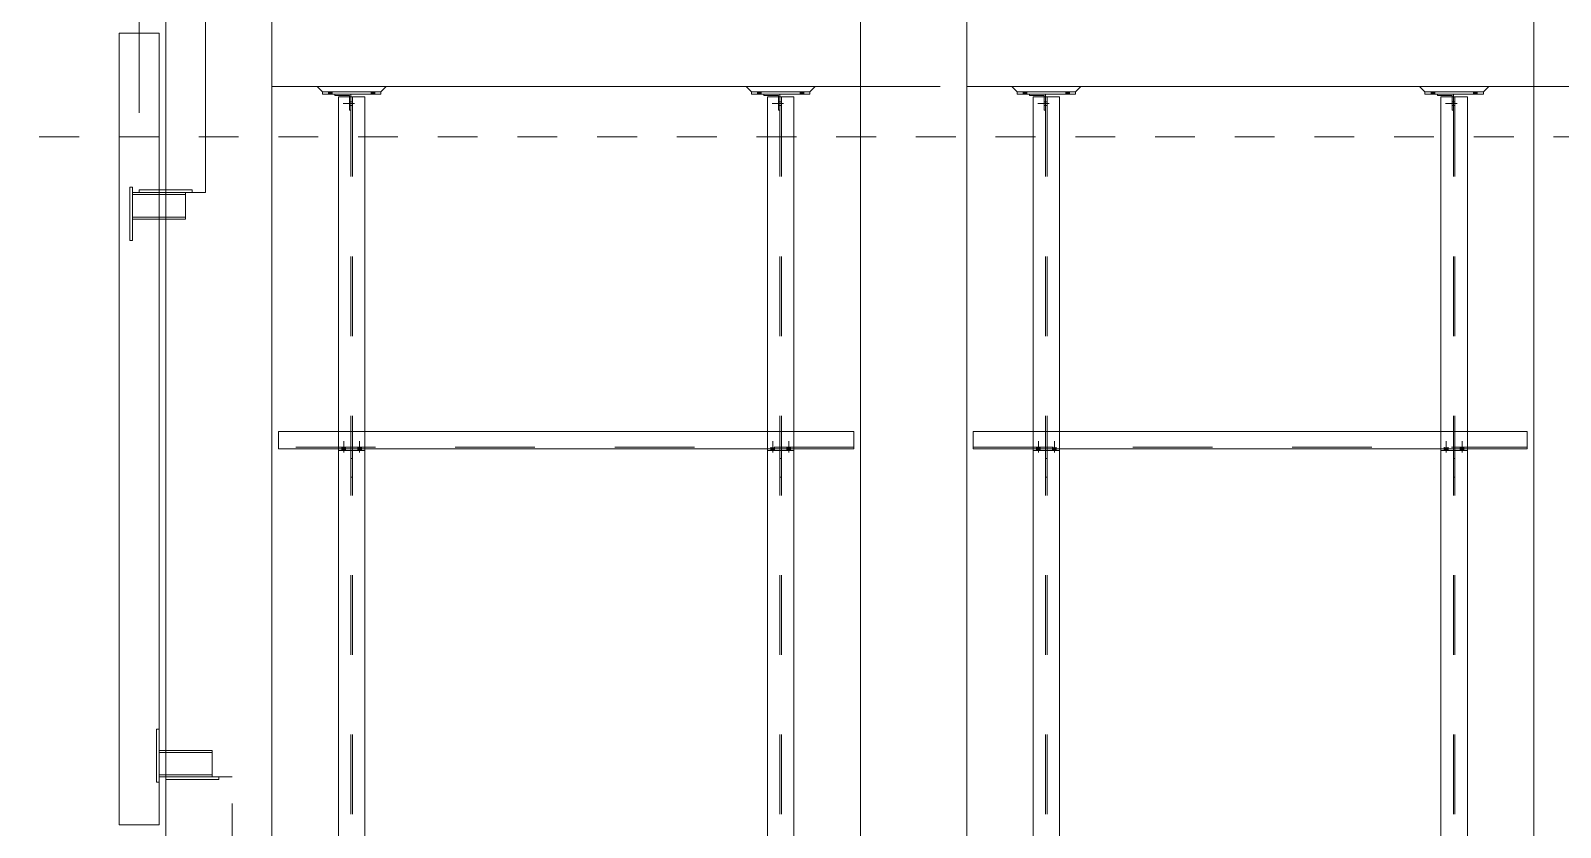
# Model space of a CAD drawing. Header units: millimetres. Extents: x 663313 to 1226001, y 1431724 to 1620898.
# Drawn here: x 663626.35 to 663632.11, y 1524676.43 to 1524679.43 of the extents above; entities that cross this region are included whole.
import ezdxf

# ---------------------------------------------------------------- set-up
doc = ezdxf.new("R2010")
doc.units = ezdxf.units.MM
for name, pattern in [('XKITLINE00', [0]), ('XKITLINE01', [4, 1, -1, 1, -1]), ('XKITLINE02', [4, 2, -2])]:
    doc.linetypes.add(name, pattern=pattern)
for name, color, linetype, lineweight in [('Bolt', 7, 'Continuous', 0), ('Part', 7, 'Continuous', 0), ('S-GRID', 7, 'Continuous', 9)]:
    doc.layers.add(name, color=color, linetype=linetype, lineweight=lineweight)

# ---------------------------------------------------------------- blocks, each defined once
blk = doc.blocks.new('*A20382511')
at = {"layer": 'S-GRID', "color": 7, "linetype": 'XKITLINE01', "lineweight": 0}
blk.add_line((486.810012, 201.191689), (601.986223, 201.191689), dxfattribs=at)
blk = doc.blocks.new('*A20392512')
at = {"layer": 'Part', "color": 7, "linetype": 'XKITLINE00', "lineweight": 0}
for p, q in [((508.649433, 205.125023), (508.649433, 202.458356)), ((508.649433, 202.458356), (523.41605, 202.458356)), ((565.816016, 202.458356), (526.082717, 202.458356))]:
    blk.add_line(p, q, dxfattribs=at)
at = {"layer": 'Part', "color": 7, "linetype": 'XKITLINE02', "lineweight": 0}
for q in [(583.982714, 202.458356), (526.082717, 202.458356)]:
    blk.add_line((523.41605, 202.458356), q, dxfattribs=at)
blk = doc.blocks.new('*A20422515')
at = {"layer": 'Part', "color": 7, "linetype": 'XKITLINE00', "lineweight": 0}
for p, q in [((523.249383, 193.791689), (508.81605, 193.791689)), ((508.81605, 193.791689), (508.81605, 193.358356)), ((523.249383, 193.791689), (523.249383, 193.358356)), ((523.249383, 193.358356), (508.81605, 193.358356))]:
    blk.add_line(p, q, dxfattribs=at)
at = {"layer": 'Part', "color": 7, "linetype": 'XKITLINE02', "lineweight": 0}
blk.add_line((523.249383, 193.398356), (508.81605, 193.398356), dxfattribs=at)
blk = doc.blocks.new('*A20482521')
at = {"layer": 'Part', "color": 7, "linetype": 'XKITLINE00', "lineweight": 0}
for p, q in [((523.41605, 225.858356), (523.41605, 163.791689)), ((526.082717, 225.858356), (526.082717, 163.791689))]:
    blk.add_line(p, q, dxfattribs=at)
blk = doc.blocks.new('*A20502523')
at = {"layer": 'Part', "color": 7, "linetype": 'XKITLINE00', "lineweight": 0}
for p, q in [((505.982716, 225.858356), (505.982716, 163.791689)), ((508.649383, 163.791689), (508.649383, 225.858356))]:
    blk.add_line(p, q, dxfattribs=at)
blk = doc.blocks.new('*A20522525')
at = {"layer": 'Part', "color": 7, "linetype": 'XKITLINE00', "lineweight": 0}
for p, q in [((504.81603, 203.791689), (504.81603, 183.925023)), ((505.81603, 203.791689), (504.81603, 203.791689)), ((505.81603, 183.925023), (505.81603, 203.791689)), ((504.81603, 183.925023), (505.81603, 183.925023))]:
    blk.add_line(p, q, dxfattribs=at)
blk = doc.blocks.new('*A20542527')
at = {"layer": 'Part', "color": 7, "linetype": 'XKITLINE00', "lineweight": 0}
blk.add_line((540.316051, 225.858356), (540.316051, 163.791689), dxfattribs=at)
blk = doc.blocks.new('*A21112584')
at = {"layer": 'Bolt', "color": 7, "linetype": 'XKITLINE02', "lineweight": 0}
for p, q in [((510.72225, 202.025023), (510.436116, 202.025023)), ((510.62945, 202.071689), (510.596116, 202.071689)), ((510.62945, 201.978356), (510.596116, 201.978356)), ((510.66945, 202.071689), (510.62945, 202.071689)), ((510.66945, 201.978356), (510.62945, 201.978356))]:
    blk.add_line(p, q, dxfattribs=at)
blk = doc.blocks.new('*A21122585')
at = {"layer": 'Bolt'}
for points in [[(510.163, 202.325), (510.163, 202.258), (510.069, 202.258), (510.069, 202.325)], [(511.229, 202.325), (511.229, 202.258), (511.136, 202.258), (511.136, 202.325)]]:
    blk.add_hatch(color=7, dxfattribs=at).paths.add_polyline_path(points, flags=17)
at = {"layer": 'Bolt', "color": 7, "linetype": 'XKITLINE00', "lineweight": 0}
for p, q in [((510.069, 202.325), (510.069, 202.258)), ((510.116, 202.325), (510.116, 202.258)), ((510.163, 202.325), (510.163, 202.258)), ((511.136, 202.325), (511.136, 202.258)), ((511.183, 202.325), (511.183, 202.258)), ((511.229, 202.325), (511.229, 202.258))]:
    blk.add_line(p, q, dxfattribs=at)
blk = doc.blocks.new('*A21132586')
at = {"layer": 'Part', "color": 7, "linetype": 'XKITLINE00', "lineweight": 0}
for p, q in [((522.149383, 202.325023), (520.682717, 202.325023)), ((520.682717, 202.325023), (520.682717, 202.258356)), ((522.149383, 202.325023), (522.149383, 202.258356)), ((520.682717, 202.258356), (522.149383, 202.258356))]:
    blk.add_line(p, q, dxfattribs=at)
blk = doc.blocks.new('*A21142587')
at = {"layer": 'Part', "color": 7, "linetype": 'XKITLINE00', "lineweight": 0}
for p, q in [((520.549383, 202.458356), (520.682717, 202.325023)), ((522.149383, 202.325023), (520.682717, 202.325023)), ((522.282717, 202.458356), (522.149383, 202.325023))]:
    blk.add_line(p, q, dxfattribs=at)
at = {"layer": 'Part', "color": 7, "linetype": 'XKITLINE02', "lineweight": 0}
blk.add_line((522.282717, 202.458356), (520.549383, 202.458356), dxfattribs=at)
blk = doc.blocks.new('*A21152588')
at = {"layer": 'Part', "color": 7, "linetype": 'XKITLINE00', "lineweight": 0}
for p, q in [((520.99605, 202.258356), (520.99605, 202.225023)), ((521.362717, 202.225023), (520.99605, 202.225023)), ((521.362717, 202.191689), (521.362717, 202.225023)), ((521.39605, 202.258356), (521.39605, 202.191689))]:
    blk.add_line(p, q, dxfattribs=at)
at = {"layer": 'Part', "color": 7, "linetype": 'XKITLINE02', "lineweight": 0}
for p, q in [((520.99605, 202.258356), (521.39605, 202.258356)), ((521.362717, 202.191689), (521.362717, 201.858356)), ((521.39605, 202.191689), (521.39605, 201.858356)), ((521.362717, 201.858356), (521.39605, 201.858356))]:
    blk.add_line(p, q, dxfattribs=at)
blk = doc.blocks.new('*A21162589')
at = {"layer": 'Bolt', "color": 7, "linetype": 'XKITLINE02', "lineweight": 0}
for p, q in [((521.48885, 202.025023), (521.202717, 202.025023)), ((521.39605, 202.071689), (521.362717, 202.071689)), ((521.39605, 201.978356), (521.362717, 201.978356)), ((521.43605, 202.071689), (521.39605, 202.071689)), ((521.43605, 201.978356), (521.39605, 201.978356))]:
    blk.add_line(p, q, dxfattribs=at)
blk = doc.blocks.new('*A21172590')
at = {"layer": 'Bolt'}
for points in [[(520.929, 202.325), (520.929, 202.258), (520.836, 202.258), (520.836, 202.325)], [(521.996, 202.325), (521.996, 202.258), (521.903, 202.258), (521.903, 202.325)]]:
    blk.add_hatch(color=7, dxfattribs=at).paths.add_polyline_path(points, flags=17)
at = {"layer": 'Bolt', "color": 7, "linetype": 'XKITLINE00', "lineweight": 0}
for p, q in [((520.836, 202.325), (520.836, 202.258)), ((520.883, 202.325), (520.883, 202.258)), ((520.929, 202.325), (520.929, 202.258)), ((521.903, 202.325), (521.903, 202.258)), ((521.949, 202.325), (521.949, 202.258)), ((521.996, 202.325), (521.996, 202.258))]:
    blk.add_line(p, q, dxfattribs=at)
blk = doc.blocks.new('*A21292602')
at = {"layer": 'Part', "color": 7, "linetype": 'XKITLINE02', "lineweight": 0}
for p, q in [((507.649383, 185.125023), (505.982717, 185.125023)), ((505.982717, 185.125023), (505.982717, 182.458356)), ((507.649383, 182.458356), (507.649383, 185.125023)), ((505.982717, 182.458356), (507.649383, 182.458356))]:
    blk.add_line(p, q, dxfattribs=at)
blk = doc.blocks.new('*A21312604')
at = {"layer": 'Part', "color": 7, "linetype": 'XKITLINE00', "lineweight": 0}
for p, q in [((510.316116, 193.791689), (510.316116, 202.191689)), ((510.316116, 202.191689), (510.982783, 202.191689)), ((510.982783, 202.191689), (510.982783, 193.791689)), ((510.316116, 193.318356), (510.316116, 183.791689)), ((510.982783, 193.318356), (510.982783, 183.791689)), ((510.316116, 183.318356), (510.316116, 173.791689)), ((510.982783, 183.318356), (510.982783, 173.791689)), ((510.316116, 173.318356), (510.316116, 165.391689)), ((510.982783, 173.318356), (510.982783, 165.391689)), ((510.316116, 165.391689), (510.982783, 165.391689))]:
    blk.add_line(p, q, dxfattribs=at)
at = {"layer": 'Part', "color": 7, "linetype": 'XKITLINE02', "lineweight": 0}
for p, q in [((510.62945, 202.191689), (510.62945, 165.391689)), ((510.66945, 202.191689), (510.66945, 165.391689)), ((510.316116, 193.791689), (510.316116, 193.318356)), ((510.982783, 193.791689), (510.982783, 193.318356)), ((510.316116, 183.791689), (510.316116, 183.318356)), ((510.982783, 183.791689), (510.982783, 183.318356)), ((510.316116, 173.791689), (510.316116, 173.318356)), ((510.982783, 173.791689), (510.982783, 173.318356))]:
    blk.add_line(p, q, dxfattribs=at)
blk = doc.blocks.new('*A21322605')
at = {"layer": 'Part', "color": 7, "linetype": 'XKITLINE00', "lineweight": 0}
for p, q in [((521.082717, 193.791689), (521.082717, 202.191689)), ((521.082717, 202.191689), (521.749383, 202.191689)), ((521.749383, 202.191689), (521.749383, 193.791689)), ((521.082717, 193.318356), (521.082717, 183.791689)), ((521.749383, 193.318356), (521.749383, 183.791689)), ((521.082717, 183.318356), (521.082717, 173.791689)), ((521.749383, 183.318356), (521.749383, 173.791689)), ((521.082717, 173.318356), (521.082717, 165.391689)), ((521.749383, 173.318356), (521.749383, 165.391689)), ((521.082717, 165.391689), (521.749383, 165.391689))]:
    blk.add_line(p, q, dxfattribs=at)
at = {"layer": 'Part', "color": 7, "linetype": 'XKITLINE02', "lineweight": 0}
for p, q in [((521.39605, 202.191689), (521.39605, 165.391689)), ((521.43605, 202.191689), (521.43605, 165.391689)), ((521.082717, 193.791689), (521.082717, 193.318356)), ((521.749383, 193.791689), (521.749383, 193.318356)), ((521.082717, 183.791689), (521.082717, 183.318356)), ((521.749383, 183.791689), (521.749383, 183.318356)), ((521.082717, 173.791689), (521.082717, 173.318356)), ((521.749383, 173.791689), (521.749383, 173.318356))]:
    blk.add_line(p, q, dxfattribs=at)
blk = doc.blocks.new('*A21882661')
at = {"layer": 'Part', "color": 7, "linetype": 'XKITLINE02', "lineweight": 0}
for p, q in [((505.31605, 205.125023), (505.81603, 205.125023)), ((505.31605, 205.125023), (505.31605, 203.925023)), ((505.31605, 203.791689), (505.31605, 199.791689)), ((505.31605, 199.791689), (505.81603, 199.791689))]:
    blk.add_line(p, q, dxfattribs=at)
at = {"layer": 'Part', "color": 7, "linetype": 'XKITLINE00', "lineweight": 0}
for p, q in [((505.81603, 205.125023), (506.982717, 205.125023)), ((506.982717, 199.791689), (506.982717, 205.125023)), ((505.31605, 203.925023), (505.31605, 203.791689)), ((505.81603, 199.791689), (506.982717, 199.791689))]:
    blk.add_line(p, q, dxfattribs=at)
blk = doc.blocks.new('*A21892662')
at = {"layer": 'Part', "color": 7, "linetype": 'XKITLINE02', "lineweight": 0}
for p, q in [((505.81603, 186.325023), (505.749363, 186.325023)), ((505.749363, 186.325023), (505.749363, 184.991689)), ((505.81603, 184.991689), (505.81603, 186.325023)), ((505.749363, 184.991689), (505.81603, 184.991689))]:
    blk.add_line(p, q, dxfattribs=at)
blk = doc.blocks.new('*A21902663')
at = {"layer": 'Part', "color": 7, "linetype": 'XKITLINE00', "lineweight": 0}
for p, q in [((505.81603, 185.791689), (505.982716, 185.791689)), ((505.81603, 185.125023), (505.982716, 185.125023))]:
    blk.add_line(p, q, dxfattribs=at)
at = {"layer": 'Part', "color": 7, "linetype": 'XKITLINE02', "lineweight": 0}
for p, q in [((505.81603, 185.791689), (505.81603, 185.125023)), ((505.81603, 185.741689), (507.149363, 185.741689)), ((505.982716, 185.791689), (507.149363, 185.791689)), ((507.149363, 185.791689), (507.149363, 185.125023)), ((505.81603, 185.175023), (507.149363, 185.175023)), ((505.982716, 185.125023), (507.149363, 185.125023))]:
    blk.add_line(p, q, dxfattribs=at)
blk = doc.blocks.new('*A21912664')
at = {"layer": 'Part', "color": 7, "linetype": 'XKITLINE02', "lineweight": 0}
for p, q in [((507.31603, 185.125023), (505.982696, 185.125023)), ((505.982696, 185.058356), (505.982696, 185.125023)), ((507.31603, 185.058356), (505.982696, 185.058356)), ((507.31603, 185.058356), (507.31603, 185.125023))]:
    blk.add_line(p, q, dxfattribs=at)
blk = doc.blocks.new('*A21922665')
at = {"layer": 'Part', "color": 7, "linetype": 'XKITLINE02', "lineweight": 0}
for p, q in [((506.649363, 199.858356), (505.31603, 199.858356)), ((505.31603, 199.791689), (505.31603, 199.858356)), ((506.649363, 199.791689), (505.31603, 199.791689)), ((506.649363, 199.791689), (506.649363, 199.858356))]:
    blk.add_line(p, q, dxfattribs=at)
blk = doc.blocks.new('*A21932666')
at = {"layer": 'Part', "color": 7, "linetype": 'XKITLINE02', "lineweight": 0}
for p, q in [((505.082697, 198.591689), (505.082697, 199.925023)), ((505.082697, 199.925023), (505.149363, 199.925023)), ((505.149363, 199.925023), (505.149363, 198.591689)), ((505.149363, 198.591689), (505.082697, 198.591689))]:
    blk.add_line(p, q, dxfattribs=at)
blk = doc.blocks.new('*A21942667')
at = {"layer": 'Part', "color": 7, "linetype": 'XKITLINE02', "lineweight": 0}
for p, q in [((505.149363, 199.125023), (505.149363, 199.791689)), ((505.149363, 199.791689), (506.482696, 199.791689)), ((505.149363, 199.741689), (506.482696, 199.741689)), ((506.482696, 199.791689), (506.482696, 199.125023)), ((505.149363, 199.175023), (506.482696, 199.175023)), ((505.149363, 199.125023), (505.81603, 199.125023)), ((505.982716, 199.125023), (506.482696, 199.125023))]:
    blk.add_line(p, q, dxfattribs=at)
at = {"layer": 'Part', "color": 7, "linetype": 'XKITLINE00', "lineweight": 0}
blk.add_line((505.81603, 199.125023), (505.982716, 199.125023), dxfattribs=at)
blk = doc.blocks.new('*A21952668')
at = {"layer": 'Part', "color": 7, "linetype": 'XKITLINE00', "lineweight": 0}
for p, q in [((510.316116, 193.318356), (510.316116, 193.358356)), ((510.982783, 193.318356), (510.316116, 193.318356)), ((510.982783, 193.358356), (510.982783, 193.318356))]:
    blk.add_line(p, q, dxfattribs=at)
at = {"layer": 'Part', "color": 7, "linetype": 'XKITLINE02', "lineweight": 0}
blk.add_line((510.316116, 193.358356), (510.982783, 193.358356), dxfattribs=at)
blk = doc.blocks.new('*A21962669')
at = {"layer": 'Part', "color": 7, "linetype": 'XKITLINE00', "lineweight": 0}
for p, q in [((510.62945, 193.318356), (510.66945, 193.318356)), ((510.62945, 193.318356), (510.62945, 192.651689)), ((510.62945, 193.118356), (510.66945, 193.118356)), ((510.66945, 193.318356), (510.66945, 192.651689)), ((510.62945, 192.651689), (510.66945, 192.651689))]:
    blk.add_line(p, q, dxfattribs=at)
blk = doc.blocks.new('*A21972670')
at = {"layer": 'Bolt'}
for points in [[(510.403, 193.358), (510.403, 193.398), (510.496, 193.398), (510.496, 193.358)], [(510.403, 193.318), (510.403, 193.358), (510.496, 193.358), (510.496, 193.318)], [(510.803, 193.358), (510.803, 193.398), (510.896, 193.398), (510.896, 193.358)], [(510.803, 193.318), (510.803, 193.358), (510.896, 193.358), (510.896, 193.318)]]:
    blk.add_hatch(color=7, dxfattribs=at).paths.add_polyline_path(points, flags=17)
at = {"layer": 'Bolt', "color": 7, "linetype": 'XKITLINE00', "lineweight": 0}
for p, q in [((510.449, 193.266), (510.449, 193.552)), ((510.849, 193.266), (510.849, 193.552)), ((510.403, 193.358), (510.403, 193.398)), ((510.403, 193.318), (510.403, 193.358)), ((510.496, 193.358), (510.496, 193.398)), ((510.496, 193.318), (510.496, 193.358)), ((510.803, 193.358), (510.803, 193.398)), ((510.803, 193.318), (510.803, 193.358)), ((510.896, 193.358), (510.896, 193.398)), ((510.896, 193.318), (510.896, 193.358))]:
    blk.add_line(p, q, dxfattribs=at)
blk = doc.blocks.new('*A21982671')
at = {"layer": 'Part', "color": 7, "linetype": 'XKITLINE00', "lineweight": 0}
for p, q in [((521.082717, 193.318356), (521.082717, 193.358356)), ((521.749383, 193.318356), (521.082717, 193.318356)), ((521.749383, 193.358356), (521.749383, 193.318356))]:
    blk.add_line(p, q, dxfattribs=at)
at = {"layer": 'Part', "color": 7, "linetype": 'XKITLINE02', "lineweight": 0}
blk.add_line((521.082717, 193.358356), (521.749383, 193.358356), dxfattribs=at)
blk = doc.blocks.new('*A21992672')
at = {"layer": 'Part', "color": 7, "linetype": 'XKITLINE00', "lineweight": 0}
for p, q in [((521.39605, 193.318356), (521.43605, 193.318356)), ((521.39605, 193.318356), (521.39605, 192.651689)), ((521.39605, 193.118356), (521.43605, 193.118356)), ((521.43605, 193.318356), (521.43605, 192.651689)), ((521.39605, 192.651689), (521.43605, 192.651689))]:
    blk.add_line(p, q, dxfattribs=at)
blk = doc.blocks.new('*A22002673')
at = {"layer": 'Bolt'}
for points in [[(521.169, 193.358), (521.169, 193.398), (521.263, 193.398), (521.263, 193.358)], [(521.169, 193.318), (521.169, 193.358), (521.263, 193.358), (521.263, 193.318)], [(521.569, 193.358), (521.569, 193.398), (521.663, 193.398), (521.663, 193.358)], [(521.569, 193.318), (521.569, 193.358), (521.663, 193.358), (521.663, 193.318)]]:
    blk.add_hatch(color=7, dxfattribs=at).paths.add_polyline_path(points, flags=17)
at = {"layer": 'Bolt', "color": 7, "linetype": 'XKITLINE00', "lineweight": 0}
for p, q in [((521.216, 193.266), (521.216, 193.552)), ((521.616, 193.266), (521.616, 193.552)), ((521.169, 193.358), (521.169, 193.398)), ((521.169, 193.318), (521.169, 193.358)), ((521.263, 193.358), (521.263, 193.398)), ((521.263, 193.318), (521.263, 193.358)), ((521.569, 193.358), (521.569, 193.398)), ((521.569, 193.318), (521.569, 193.358)), ((521.663, 193.358), (521.663, 193.398)), ((521.663, 193.318), (521.663, 193.358))]:
    blk.add_line(p, q, dxfattribs=at)
blk = doc.blocks.new('*A22042677')
at = {"layer": 'Part', "color": 7, "linetype": 'XKITLINE00', "lineweight": 0}
for p, q in [((511.382783, 202.325023), (509.916116, 202.325023)), ((509.916116, 202.325023), (509.916116, 202.258356)), ((511.382783, 202.325023), (511.382783, 202.258356)), ((509.916116, 202.258356), (511.382783, 202.258356))]:
    blk.add_line(p, q, dxfattribs=at)
blk = doc.blocks.new('*A22052678')
at = {"layer": 'Part', "color": 7, "linetype": 'XKITLINE00', "lineweight": 0}
for p, q in [((509.782783, 202.458356), (509.916116, 202.325023)), ((511.382783, 202.325023), (509.916116, 202.325023)), ((511.516116, 202.458356), (511.382783, 202.325023))]:
    blk.add_line(p, q, dxfattribs=at)
at = {"layer": 'Part', "color": 7, "linetype": 'XKITLINE02', "lineweight": 0}
blk.add_line((511.516116, 202.458356), (509.782783, 202.458356), dxfattribs=at)
blk = doc.blocks.new('*A22062679')
at = {"layer": 'Part', "color": 7, "linetype": 'XKITLINE00', "lineweight": 0}
for p, q in [((510.22945, 202.258356), (510.22945, 202.225023)), ((510.596116, 202.225023), (510.22945, 202.225023)), ((510.596116, 202.191689), (510.596116, 202.225023)), ((510.62945, 202.258356), (510.62945, 202.191689))]:
    blk.add_line(p, q, dxfattribs=at)
at = {"layer": 'Part', "color": 7, "linetype": 'XKITLINE02', "lineweight": 0}
for p, q in [((510.22945, 202.258356), (510.62945, 202.258356)), ((510.596116, 202.191689), (510.596116, 201.858356)), ((510.62945, 202.191689), (510.62945, 201.858356)), ((510.596116, 201.858356), (510.62945, 201.858356))]:
    blk.add_line(p, q, dxfattribs=at)
blk = doc.blocks.new('*A22432716')
at = {"layer": 'Part', "color": 7, "linetype": 'XKITLINE00', "lineweight": 0}
for p, q in [((528.416067, 202.191689), (527.7494, 202.191689)), ((527.7494, 202.191689), (527.7494, 193.791689)), ((528.416067, 202.191689), (528.416067, 193.791689)), ((527.7494, 193.318356), (527.7494, 183.791689)), ((528.416067, 193.318356), (528.416067, 183.791689)), ((527.7494, 183.318356), (527.7494, 173.791689)), ((528.416067, 183.318356), (528.416067, 173.791689)), ((527.7494, 173.318356), (527.7494, 165.391689)), ((528.416067, 173.318356), (528.416067, 165.391689)), ((528.416067, 165.391689), (527.7494, 165.391689))]:
    blk.add_line(p, q, dxfattribs=at)
at = {"layer": 'Part', "color": 7, "linetype": 'XKITLINE02', "lineweight": 0}
for p, q in [((528.062734, 202.191689), (528.062734, 165.391689)), ((528.102734, 202.191689), (528.102734, 165.391689)), ((527.7494, 193.791689), (527.7494, 193.318356)), ((528.416067, 193.791689), (528.416067, 193.318356)), ((527.7494, 183.791689), (527.7494, 183.318356)), ((528.416067, 183.791689), (528.416067, 183.318356)), ((527.7494, 173.791689), (527.7494, 173.318356)), ((528.416067, 173.791689), (528.416067, 173.318356))]:
    blk.add_line(p, q, dxfattribs=at)
blk = doc.blocks.new('*A22442717')
at = {"layer": 'Part', "color": 7, "linetype": 'XKITLINE00', "lineweight": 0}
for p, q in [((538.649384, 202.191689), (537.982717, 202.191689)), ((537.982717, 202.191689), (537.982717, 193.791689)), ((538.649384, 202.191689), (538.649384, 193.791689)), ((537.982717, 193.318356), (537.982717, 183.791689)), ((538.649384, 193.318356), (538.649384, 183.791689)), ((537.982717, 183.318356), (537.982717, 173.791689)), ((538.649384, 183.318356), (538.649384, 173.791689)), ((537.982717, 173.318356), (537.982717, 165.391689)), ((538.649384, 173.318356), (538.649384, 165.391689)), ((538.649384, 165.391689), (537.982717, 165.391689))]:
    blk.add_line(p, q, dxfattribs=at)
at = {"layer": 'Part', "color": 7, "linetype": 'XKITLINE02', "lineweight": 0}
for p, q in [((538.296051, 202.191689), (538.296051, 165.391689)), ((538.336051, 202.191689), (538.336051, 165.391689)), ((537.982717, 193.791689), (537.982717, 193.318356)), ((538.649384, 193.791689), (538.649384, 193.318356)), ((537.982717, 183.791689), (537.982717, 183.318356)), ((538.649384, 183.791689), (538.649384, 183.318356)), ((537.982717, 173.791689), (537.982717, 173.318356)), ((538.649384, 173.791689), (538.649384, 173.318356))]:
    blk.add_line(p, q, dxfattribs=at)
blk = doc.blocks.new('*A23432816')
at = {"layer": 'Part', "color": 7, "linetype": 'XKITLINE00', "lineweight": 0}
for p, q in [((537.982717, 193.318356), (537.982717, 193.358356)), ((538.649384, 193.318356), (537.982717, 193.318356)), ((538.649384, 193.358356), (538.649384, 193.318356))]:
    blk.add_line(p, q, dxfattribs=at)
at = {"layer": 'Part', "color": 7, "linetype": 'XKITLINE02', "lineweight": 0}
blk.add_line((537.982717, 193.358356), (538.649384, 193.358356), dxfattribs=at)
blk = doc.blocks.new('*A23442817')
at = {"layer": 'Part', "color": 7, "linetype": 'XKITLINE00', "lineweight": 0}
for p, q in [((538.296051, 193.318356), (538.336051, 193.318356)), ((538.296051, 193.318356), (538.296051, 192.651689)), ((538.296051, 193.118356), (538.336051, 193.118356)), ((538.336051, 192.651689), (538.336051, 193.318356)), ((538.296051, 192.651689), (538.336051, 192.651689))]:
    blk.add_line(p, q, dxfattribs=at)
blk = doc.blocks.new('*A23452818')
at = {"layer": 'Bolt'}
for points in [[(538.069, 193.358), (538.069, 193.398), (538.163, 193.398), (538.163, 193.358)], [(538.069, 193.318), (538.069, 193.358), (538.163, 193.358), (538.163, 193.318)], [(538.469, 193.358), (538.469, 193.398), (538.563, 193.398), (538.563, 193.358)], [(538.469, 193.318), (538.469, 193.358), (538.563, 193.358), (538.563, 193.318)]]:
    blk.add_hatch(color=7, dxfattribs=at).paths.add_polyline_path(points, flags=17)
at = {"layer": 'Bolt', "color": 7, "linetype": 'XKITLINE00', "lineweight": 0}
for p, q in [((538.116, 193.266), (538.116, 193.552)), ((538.516, 193.266), (538.516, 193.552)), ((538.069, 193.358), (538.069, 193.398)), ((538.069, 193.318), (538.069, 193.358)), ((538.163, 193.358), (538.163, 193.398)), ((538.163, 193.318), (538.163, 193.358)), ((538.469, 193.358), (538.469, 193.398)), ((538.469, 193.318), (538.469, 193.358)), ((538.563, 193.358), (538.563, 193.398)), ((538.563, 193.318), (538.563, 193.358))]:
    blk.add_line(p, q, dxfattribs=at)
blk = doc.blocks.new('*A23512824')
at = {"layer": 'Bolt'}
for points in [[(527.596, 202.325), (527.596, 202.258), (527.503, 202.258), (527.503, 202.325)], [(528.663, 202.325), (528.663, 202.258), (528.569, 202.258), (528.569, 202.325)]]:
    blk.add_hatch(color=7, dxfattribs=at).paths.add_polyline_path(points, flags=17)
at = {"layer": 'Bolt', "color": 7, "linetype": 'XKITLINE00', "lineweight": 0}
for p, q in [((527.503, 202.325), (527.503, 202.258)), ((527.549, 202.325), (527.549, 202.258)), ((527.596, 202.325), (527.596, 202.258)), ((528.569, 202.325), (528.569, 202.258)), ((528.616, 202.325), (528.616, 202.258)), ((528.663, 202.325), (528.663, 202.258))]:
    blk.add_line(p, q, dxfattribs=at)
blk = doc.blocks.new('*A23522825')
at = {"layer": 'Bolt', "color": 7, "linetype": 'XKITLINE02', "lineweight": 0}
for p, q in [((528.155534, 202.025023), (527.8694, 202.025023)), ((528.062734, 202.071689), (528.0294, 202.071689)), ((528.062734, 201.978356), (528.0294, 201.978356)), ((528.102734, 202.071689), (528.062734, 202.071689)), ((528.102734, 201.978356), (528.062734, 201.978356))]:
    blk.add_line(p, q, dxfattribs=at)
blk = doc.blocks.new('*A23532826')
at = {"layer": 'Part', "color": 7, "linetype": 'XKITLINE00', "lineweight": 0}
for p, q in [((527.662734, 202.225023), (527.662734, 202.258356)), ((528.0294, 202.225023), (527.662734, 202.225023)), ((528.0294, 202.225023), (528.0294, 202.191689)), ((528.062734, 202.258356), (528.062734, 202.191689))]:
    blk.add_line(p, q, dxfattribs=at)
at = {"layer": 'Part', "color": 7, "linetype": 'XKITLINE02', "lineweight": 0}
for p, q in [((528.062734, 202.258356), (527.662734, 202.258356)), ((528.0294, 202.191689), (528.0294, 201.858356)), ((528.062734, 202.191689), (528.062734, 201.858356)), ((528.062734, 201.858356), (528.0294, 201.858356))]:
    blk.add_line(p, q, dxfattribs=at)
blk = doc.blocks.new('*A23542827')
at = {"layer": 'Part', "color": 7, "linetype": 'XKITLINE00', "lineweight": 0}
for p, q in [((527.216067, 202.458356), (527.3494, 202.325023)), ((528.816067, 202.325023), (527.3494, 202.325023)), ((528.9494, 202.458356), (528.816067, 202.325023))]:
    blk.add_line(p, q, dxfattribs=at)
at = {"layer": 'Part', "color": 7, "linetype": 'XKITLINE02', "lineweight": 0}
blk.add_line((528.9494, 202.458356), (527.216067, 202.458356), dxfattribs=at)
blk = doc.blocks.new('*A23552828')
at = {"layer": 'Part', "color": 7, "linetype": 'XKITLINE00', "lineweight": 0}
for p, q in [((527.3494, 202.258356), (527.3494, 202.325023)), ((528.816067, 202.325023), (527.3494, 202.325023)), ((528.816067, 202.258356), (528.816067, 202.325023)), ((528.816067, 202.258356), (527.3494, 202.258356))]:
    blk.add_line(p, q, dxfattribs=at)
blk = doc.blocks.new('*A23712844')
at = {"layer": 'Bolt'}
for points in [[(537.829, 202.325), (537.829, 202.258), (537.736, 202.258), (537.736, 202.325)], [(538.896, 202.325), (538.896, 202.258), (538.803, 202.258), (538.803, 202.325)]]:
    blk.add_hatch(color=7, dxfattribs=at).paths.add_polyline_path(points, flags=17)
at = {"layer": 'Bolt', "color": 7, "linetype": 'XKITLINE00', "lineweight": 0}
for p, q in [((537.736, 202.325), (537.736, 202.258)), ((537.783, 202.325), (537.783, 202.258)), ((537.829, 202.325), (537.829, 202.258)), ((538.803, 202.325), (538.803, 202.258)), ((538.849, 202.325), (538.849, 202.258)), ((538.896, 202.325), (538.896, 202.258))]:
    blk.add_line(p, q, dxfattribs=at)
blk = doc.blocks.new('*A23722845')
at = {"layer": 'Bolt', "color": 7, "linetype": 'XKITLINE02', "lineweight": 0}
for p, q in [((538.388851, 202.025023), (538.102717, 202.025023)), ((538.296051, 202.071689), (538.262717, 202.071689)), ((538.296051, 201.978356), (538.262717, 201.978356)), ((538.336051, 202.071689), (538.296051, 202.071689)), ((538.336051, 201.978356), (538.296051, 201.978356))]:
    blk.add_line(p, q, dxfattribs=at)
blk = doc.blocks.new('*A23732846')
at = {"layer": 'Part', "color": 7, "linetype": 'XKITLINE00', "lineweight": 0}
for p, q in [((537.896051, 202.225023), (537.896051, 202.258356)), ((538.262717, 202.225023), (537.896051, 202.225023)), ((538.262717, 202.225023), (538.262717, 202.191689)), ((538.296051, 202.258356), (538.296051, 202.191689))]:
    blk.add_line(p, q, dxfattribs=at)
at = {"layer": 'Part', "color": 7, "linetype": 'XKITLINE02', "lineweight": 0}
for p, q in [((538.296051, 202.258356), (537.896051, 202.258356)), ((538.262717, 202.191689), (538.262717, 201.858356)), ((538.296051, 202.191689), (538.296051, 201.858356)), ((538.296051, 201.858356), (538.262717, 201.858356))]:
    blk.add_line(p, q, dxfattribs=at)
blk = doc.blocks.new('*A23742847')
at = {"layer": 'Part', "color": 7, "linetype": 'XKITLINE00', "lineweight": 0}
for p, q in [((537.449384, 202.458356), (537.582717, 202.325023)), ((539.049384, 202.325023), (537.582717, 202.325023)), ((539.182717, 202.458356), (539.049384, 202.325023))]:
    blk.add_line(p, q, dxfattribs=at)
at = {"layer": 'Part', "color": 7, "linetype": 'XKITLINE02', "lineweight": 0}
blk.add_line((539.182717, 202.458356), (537.449384, 202.458356), dxfattribs=at)
blk = doc.blocks.new('*A23752848')
at = {"layer": 'Part', "color": 7, "linetype": 'XKITLINE00', "lineweight": 0}
for p, q in [((537.582717, 202.258356), (537.582717, 202.325023)), ((539.049384, 202.325023), (537.582717, 202.325023)), ((539.049384, 202.258356), (539.049384, 202.325023)), ((539.049384, 202.258356), (537.582717, 202.258356))]:
    blk.add_line(p, q, dxfattribs=at)
blk = doc.blocks.new('*A23912864')
at = {"layer": 'Part', "color": 7, "linetype": 'XKITLINE00', "lineweight": 0}
for p, q in [((540.149384, 193.791689), (526.24925, 193.791689)), ((526.24925, 193.791689), (526.24925, 193.358356)), ((540.149384, 193.791689), (540.149384, 193.358356)), ((540.149384, 193.358356), (526.24925, 193.358356))]:
    blk.add_line(p, q, dxfattribs=at)
at = {"layer": 'Part', "color": 7, "linetype": 'XKITLINE02', "lineweight": 0}
blk.add_line((526.24925, 193.398356), (540.149384, 193.398356), dxfattribs=at)
blk = doc.blocks.new('*A23922865')
at = {"layer": 'Part', "color": 7, "linetype": 'XKITLINE00', "lineweight": 0}
for p, q in [((527.7494, 193.318356), (527.7494, 193.358356)), ((528.416067, 193.318356), (527.7494, 193.318356)), ((528.416067, 193.358356), (528.416067, 193.318356))]:
    blk.add_line(p, q, dxfattribs=at)
at = {"layer": 'Part', "color": 7, "linetype": 'XKITLINE02', "lineweight": 0}
blk.add_line((527.7494, 193.358356), (528.416067, 193.358356), dxfattribs=at)
blk = doc.blocks.new('*A23932866')
at = {"layer": 'Part', "color": 7, "linetype": 'XKITLINE00', "lineweight": 0}
for p, q in [((528.062734, 193.318356), (528.102734, 193.318356)), ((528.062734, 193.318356), (528.062734, 192.651689)), ((528.062734, 193.118356), (528.102734, 193.118356)), ((528.102734, 192.651689), (528.102734, 193.318356)), ((528.062734, 192.651689), (528.102734, 192.651689))]:
    blk.add_line(p, q, dxfattribs=at)
blk = doc.blocks.new('*A23942867')
at = {"layer": 'Bolt'}
for points in [[(527.836, 193.358), (527.836, 193.398), (527.929, 193.398), (527.929, 193.358)], [(527.836, 193.318), (527.836, 193.358), (527.929, 193.358), (527.929, 193.318)], [(528.236, 193.358), (528.236, 193.398), (528.329, 193.398), (528.329, 193.358)], [(528.236, 193.318), (528.236, 193.358), (528.329, 193.358), (528.329, 193.318)]]:
    blk.add_hatch(color=7, dxfattribs=at).paths.add_polyline_path(points, flags=17)
at = {"layer": 'Bolt', "color": 7, "linetype": 'XKITLINE00', "lineweight": 0}
for p, q in [((527.883, 193.266), (527.883, 193.552)), ((528.283, 193.266), (528.283, 193.552)), ((527.836, 193.358), (527.836, 193.398)), ((527.836, 193.318), (527.836, 193.358)), ((527.929, 193.358), (527.929, 193.398)), ((527.929, 193.318), (527.929, 193.358)), ((528.236, 193.358), (528.236, 193.398)), ((528.236, 193.318), (528.236, 193.358)), ((528.329, 193.358), (528.329, 193.398)), ((528.329, 193.318), (528.329, 193.358))]:
    blk.add_line(p, q, dxfattribs=at)

msp = doc.modelspace()

# ---------------------------------------------------------------- block references
at = {"color": 7, "lineweight": 0, "xscale": 0.15, "yscale": 0.15, "zscale": 0.15}
for name in ['*A20522525', '*A20502523', '*A20482521', '*A20542527', '*A21882661', '*A20392512', '*A20382511', '*A22052678', '*A22042677', '*A21122585', '*A21142587', '*A21132586', '*A21172590', '*A23542827', '*A23552828', '*A23512824', '*A23742847', '*A23752848', '*A23712844', '*A22062679', '*A21312604', '*A21112584', '*A21152588', '*A21322605', '*A21162589', '*A23532826', '*A22432716', '*A23522825', '*A23732846', '*A22442717', '*A23722845', '*A21932666', '*A21942667', '*A21922665', '*A20422515', '*A21972670', '*A22002673', '*A23912864', '*A23942867', '*A23452818', '*A21952668', '*A21962669', '*A21982671', '*A21992672', '*A23922865', '*A23932866', '*A23432816', '*A23442817', '*A21892662', '*A21902663', '*A21292602', '*A21912664']:
    msp.add_blockref(name, (663550.9626, 1524648.8475), dxfattribs=at)

doc.saveas('drawing.dxf')
